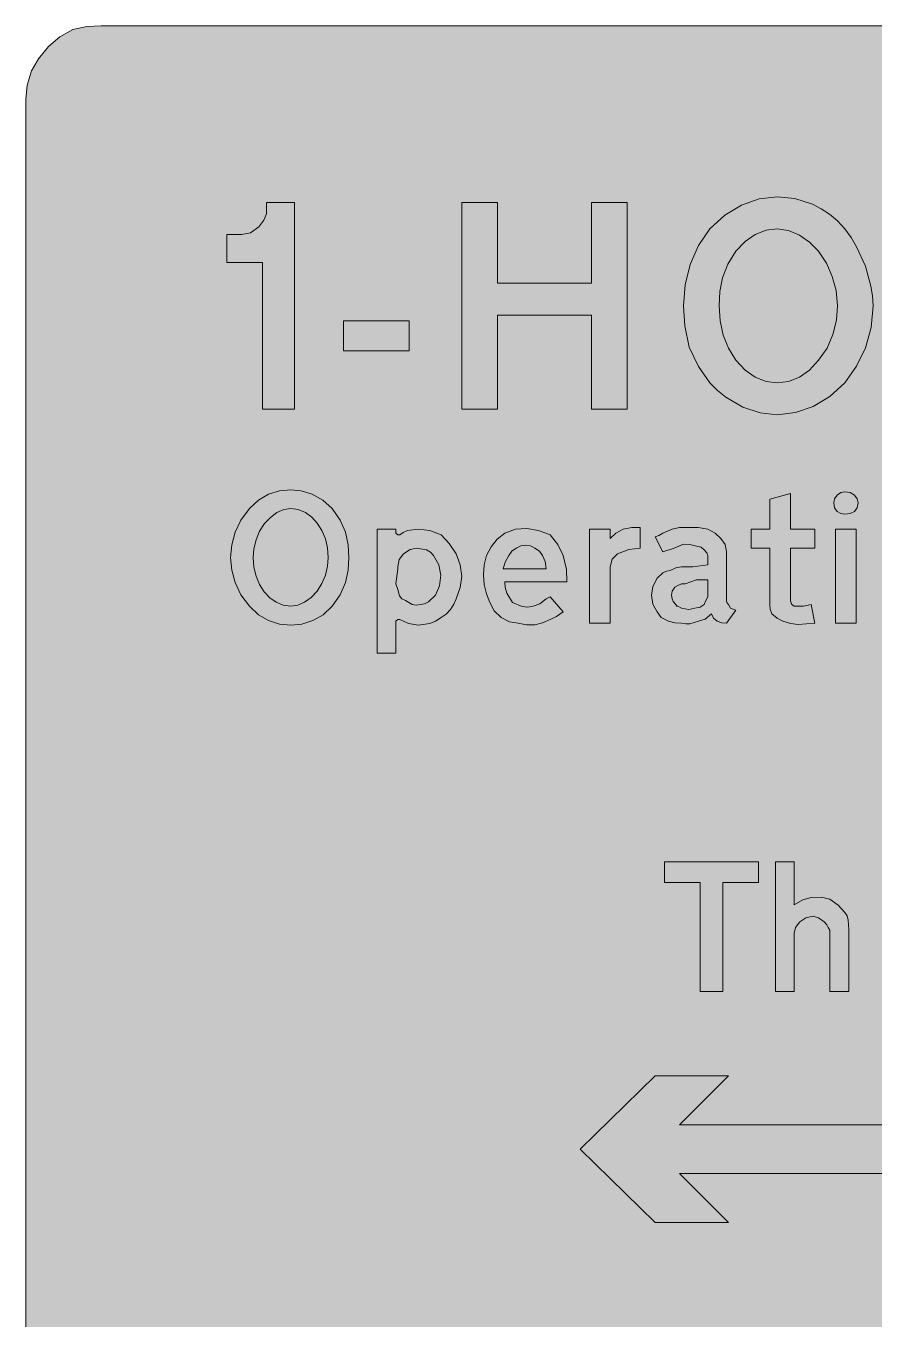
# Model space of a CAD drawing. Header units: metres. Extents: x 10 to 559, y 12 to 260.
# Drawn here: x 10.3 to 91.5, y 136 to 259.9 of the extents above; entities that cross this region are included whole.
import ezdxf

# ---------------------------------------------------------------- set-up
doc = ezdxf.new("R2010")
doc.units = ezdxf.units.M
for name, color, linetype, true_color in [('FILL_FIREBRICK_C36B00', 7, 'Continuous', 0xc36b00), ('FILL_WHITE_FFFFFF', 7, 'Continuous', 0xffffff), ('STROKE_WHITE_FFFFFF', 7, 'Continuous', 0xffffff)]:
    doc.layers.add(name, color=color, linetype=linetype, true_color=true_color)

msp = doc.modelspace()

# ---------------------------------------------------------------- hatches: boundary and pattern name
at = {"layer": 'FILL_FIREBRICK_C36B00', "true_color": 0xc36b00}
h = msp.add_hatch(color=7, dxfattribs=at)
h.dxf.hatch_style = 1
h.paths.add_polyline_path([(553.76, 259.79), (555.08, 259.4), (556.32, 258.78), (557.46, 257.94), (558.3, 256.8), (558.92, 255.55), (559.31, 254.24), (559.44, 252.9), (559.44, 19.08), (559.31, 17.73), (558.9, 16.38), (558.25, 15.14), (557.46, 14.04), (556.29, 13.12), (555.01, 12.51), (553.69, 12.17), (552.42, 12.06), (17.46, 12.06), (16.12, 12.17), (14.81, 12.51), (13.56, 13.12), (12.42, 14.04), (11.48, 15.18), (10.8, 16.42), (10.4, 17.74), (10.26, 19.08), (10.26, 252.9), (10.4, 254.25), (10.8, 255.6), (11.48, 256.77), (12.42, 257.94), (13.52, 258.88), (14.76, 259.56), (16.11, 259.87), (17.46, 259.92), (552.42, 259.92), (553.76, 259.79)])
at = {"layer": 'FILL_WHITE_FFFFFF', "true_color": 0xffffff}
h = msp.add_hatch(color=7, dxfattribs=at)
h.dxf.hatch_style = 1
h.paths.add_polyline_path([(32.94, 223.2), (32.94, 237.24), (29.52, 237.24), (29.52, 239.94), (30.96, 239.94), (31.77, 240.1), (32.58, 240.66), (33.07, 241.29), (33.3, 241.92), (33.3, 243), (36, 243), (36, 223.2), (32.94, 223.2)])
h = msp.add_hatch(color=7, dxfattribs=at)
h.dxf.hatch_style = 1
h.paths.add_polyline_path([(64.44, 232.2), (55.44, 232.2), (55.44, 223.2), (52.02, 223.2), (52.02, 243), (55.44, 243), (55.44, 235.26), (64.44, 235.26), (64.44, 243), (67.86, 243), (67.86, 223.2), (64.44, 223.2), (64.44, 232.2)])
h = msp.add_hatch(color=7, dxfattribs=at)
h.dxf.hatch_style = 1
h.paths.add_polyline_path([(85.63, 242.82), (86.47, 242.4), (87.27, 241.87), (88.03, 241.23), (88.74, 240.48), (89.35, 239.64), (89.86, 238.75), (90.72, 236.88), (91.21, 234.99), (91.38, 234.04), (91.44, 233.1), (91.25, 231.01), (90.7, 229.07), (89.85, 227.3), (88.74, 225.72), (87.3, 224.41), (85.7, 223.45), (84.01, 222.86), (82.26, 222.66), (80.61, 222.83), (78.95, 223.38), (77.32, 224.33), (76.54, 224.97), (75.78, 225.72), (74.72, 227.29), (73.8, 229.14), (73.39, 231.19), (73.26, 233.1), (73.43, 235.11), (73.91, 237.06), (74.7, 238.87), (75.78, 240.48), (77.22, 241.79), (78.82, 242.75), (80.51, 243.34), (82.26, 243.54), (83.93, 243.37), (85.63, 242.82)])
h.paths.add_polyline_path([(80.14, 239.94), (79.17, 239.26), (78.3, 238.32), (77.52, 237.07), (77.02, 235.78), (76.76, 234.45), (76.68, 233.1), (76.78, 231.65), (77.08, 230.29), (77.59, 229.02), (78.3, 227.88), (79.17, 226.93), (80.14, 226.26), (81.19, 225.85), (82.26, 225.72), (83.33, 225.85), (84.37, 226.26), (85.35, 226.93), (86.22, 227.88), (87.03, 229.05), (87.59, 230.35), (87.92, 231.73), (88.02, 233.1), (87.89, 234.55), (87.52, 235.91), (86.96, 237.18), (86.22, 238.32), (85.35, 239.19), (84.37, 239.87), (83.33, 240.32), (82.26, 240.48), (81.19, 240.34), (80.14, 239.94)], flags=16)
h = msp.add_hatch(color=7, dxfattribs=at)
h.dxf.hatch_style = 1
h.paths.add_polyline_path([(46.98, 231.66), (46.98, 228.78), (40.68, 228.78), (40.68, 231.66), (46.98, 231.66)])
h = msp.add_hatch(color=7, dxfattribs=at)
h.dxf.hatch_style = 1
h.paths.add_polyline_path([(37.69, 215.03), (38.7, 214.47), (39.6, 213.66), (40.38, 212.55), (40.88, 211.39), (41.14, 210.19), (41.22, 208.98), (41.14, 207.77), (40.88, 206.57), (40.38, 205.41), (39.6, 204.3), (38.73, 203.49), (37.75, 202.93), (36.71, 202.6), (35.64, 202.5), (34.57, 202.6), (33.52, 202.93), (32.55, 203.49), (31.68, 204.3), (30.87, 205.41), (30.31, 206.57), (29.98, 207.77), (29.88, 208.98), (29.98, 210.19), (30.31, 211.39), (30.87, 212.55), (31.68, 213.66), (32.55, 214.47), (33.52, 215.03), (34.57, 215.36), (35.64, 215.46), (36.64, 215.36), (37.69, 215.03)])
h.paths.add_polyline_path([(34.31, 213.28), (33.69, 212.82), (33.12, 212.22), (32.65, 211.49), (32.31, 210.67), (32.11, 209.82), (32.04, 208.98), (32.11, 208.06), (32.32, 207.19), (32.66, 206.39), (33.1, 205.69), (33.63, 205.12), (34.24, 204.68), (34.92, 204.4), (35.64, 204.3), (36.31, 204.4), (36.97, 204.68), (37.59, 205.14), (38.16, 205.74), (38.63, 206.47), (38.97, 207.29), (39.17, 208.14), (39.24, 208.98), (39.17, 209.9), (38.96, 210.77), (38.62, 211.57), (38.18, 212.26), (37.65, 212.84), (37.04, 213.28), (36.36, 213.56), (35.64, 213.66), (34.97, 213.56), (34.31, 213.28)], flags=16)
h = msp.add_hatch(color=7, dxfattribs=at)
h.dxf.hatch_style = 1
h.paths.add_polyline_path([(83.63, 204.5), (83.88, 204.3), (84.78, 204.3), (85.5, 204.48), (85.86, 202.68), (84.26, 202.57), (83.51, 202.65), (82.8, 202.86), (82.26, 203.15), (81.72, 203.58), (81.56, 204.03), (81.54, 204.48), (81.54, 209.88), (79.74, 209.88), (79.74, 211.68), (81.54, 211.68), (81.54, 214.56), (83.52, 215.1), (83.52, 211.68), (85.86, 211.68), (85.86, 209.88), (83.52, 209.88), (83.52, 204.84), (83.63, 204.5)])
h = msp.add_hatch(color=7, dxfattribs=at)
h.dxf.hatch_style = 1
h.paths.add_polyline_path([(89.9, 213.73), (89.64, 213.39), (89.24, 213.19), (88.74, 213.12), (88.34, 213.19), (88, 213.39), (87.75, 213.73), (87.66, 214.2), (87.75, 214.6), (88, 214.94), (88.34, 215.19), (88.74, 215.28), (89.24, 215.19), (89.64, 214.94), (89.9, 214.6), (90, 214.2), (89.9, 213.73)])
h = msp.add_hatch(color=7, dxfattribs=at)
h.dxf.hatch_style = 1
h.paths.add_polyline_path([(47.88, 211.68), (48.96, 211.55), (50.04, 211.14), (50.83, 210.31), (51.48, 209.34), (51.88, 208.26), (52.02, 207.18), (51.88, 206.1), (51.48, 205.02), (51.28, 204.49), (50.96, 203.99), (50.54, 203.55), (50.04, 203.22), (49.5, 202.88), (48.96, 202.66), (47.88, 202.5), (46.91, 202.64), (46.08, 203.04), (45.9, 203.04), (45.72, 202.86), (45.72, 199.8), (43.92, 199.8), (43.92, 211.68), (45.72, 211.68), (45.72, 211.32), (45.9, 211.14), (46.01, 211.14), (46.08, 211.14), (46.41, 211.38), (46.84, 211.55), (47.88, 211.68)])
h.paths.add_polyline_path([(45.9, 208.08), (45.9, 207.9), (45.72, 206.46), (45.9, 205.92), (46.06, 205.31), (46.28, 205.03), (46.62, 204.84), (47.27, 204.46), (47.66, 204.41), (48.06, 204.48), (48.46, 204.54), (48.85, 204.73), (49.5, 205.38), (49.9, 206.27), (50.02, 207.27), (49.83, 208.27), (49.32, 209.16), (49.02, 209.5), (48.64, 209.72), (47.7, 209.88), (47.07, 209.75), (46.44, 209.34), (46.03, 208.78), (45.9, 208.08)], flags=16)
h = msp.add_hatch(color=7, dxfattribs=at)
h.dxf.hatch_style = 1
h.paths.add_polyline_path([(55.8, 203.22), (55.12, 203.87), (54.72, 204.66), (54.38, 205.5), (54.18, 206.39), (54.11, 207.32), (54.18, 208.26), (54.41, 209.17), (54.83, 209.99), (55.42, 210.72), (56.16, 211.32), (57.16, 211.7), (58.25, 211.77), (59.37, 211.57), (60.48, 211.14), (61.24, 210.22), (61.74, 209.16), (62.05, 207.83), (62.1, 206.64), (56.16, 206.64), (56.18, 206.1), (56.34, 205.56), (56.88, 204.66), (57.8, 204.28), (58.32, 204.23), (58.86, 204.3), (59.49, 204.53), (60.12, 205.02), (60.48, 205.2), (61.74, 203.76), (61.11, 203.33), (60.48, 203.04), (59.77, 202.71), (59.02, 202.52), (58.23, 202.51), (57.42, 202.68), (56.61, 202.82), (55.8, 203.22)])
h.paths.add_polyline_path([(60.01, 208.6), (59.76, 209.16), (59.47, 209.59), (59.04, 209.88), (58.61, 210.08), (58.14, 210.15), (57.67, 210.08), (57.24, 209.88), (56.81, 209.59), (56.52, 209.16), (56.18, 208.53), (55.98, 207.9), (60.12, 207.9), (60.01, 208.6)], flags=16)
h = msp.add_hatch(color=7, dxfattribs=at)
h.dxf.hatch_style = 1
h.paths.add_polyline_path([(66.8, 211.3), (67.5, 211.68), (68.31, 211.84), (69.12, 211.86), (69.12, 209.88), (68.04, 209.75), (66.96, 209.34), (66.42, 208.8), (66.24, 208.08), (66.24, 202.68), (64.26, 202.68), (64.26, 211.68), (66.24, 211.68), (66.24, 210.78), (66.8, 211.3)])
h = msp.add_hatch(color=7, dxfattribs=at)
h.dxf.hatch_style = 1
h.paths.add_polyline_path([(71.28, 211.32), (72.18, 211.68), (72.9, 211.84), (73.62, 211.86), (74.68, 211.84), (75.6, 211.68), (76.3, 211.3), (76.86, 210.78), (77.26, 210.22), (77.4, 209.52), (77.4, 207.72), (77.4, 204.84), (77.42, 204.66), (77.58, 204.48), (77.76, 204.12), (78.3, 203.94), (77.4, 202.68), (76.95, 202.7), (76.5, 202.86), (76.16, 203.15), (75.96, 203.58), (75.33, 203.08), (74.7, 202.86), (73.89, 202.63), (73.48, 202.61), (73.08, 202.68), (72.45, 202.7), (71.82, 202.86), (71.14, 203.24), (70.74, 203.76), (70.33, 204.5), (70.2, 205.38), (70.33, 206.19), (70.74, 207), (71.3, 207.49), (71.63, 207.66), (72, 207.72), (72.54, 207.97), (73.08, 208.08), (74.16, 208.08), (75.6, 208.26), (75.6, 208.8), (75.6, 209.16), (75.49, 209.43), (75.24, 209.7), (74.95, 209.95), (74.52, 210.06), (73.89, 210.22), (73.26, 210.24), (72.36, 209.88), (71.28, 209.52), (70.56, 210.96), (70.92, 211.07), (71.28, 211.32)])
h.paths.add_polyline_path([(74.34, 204.12), (74.86, 204.23), (75.24, 204.48), (75.42, 204.84), (75.6, 205.2), (75.6, 206.82), (74.52, 206.82), (73.44, 206.46), (73.08, 206.44), (72.72, 206.28), (72.45, 206.14), (72.18, 205.74), (72.11, 205.38), (72.18, 205.02), (72.29, 204.75), (72.54, 204.48), (72.63, 204.32), (72.72, 204.3), (73.08, 204.12), (73.78, 203.98), (74.34, 204.12)], flags=16)
h = msp.add_hatch(color=7, dxfattribs=at)
h.dxf.hatch_style = 1
h.paths.add_polyline_path([(89.82, 211.68), (89.82, 202.68), (87.84, 202.68), (87.84, 211.68), (89.82, 211.68)])
h = msp.add_hatch(color=7, dxfattribs=at)
h.dxf.hatch_style = 1
h.paths.add_polyline_path([(80.46, 177.84), (77.04, 177.84), (77.04, 167.4), (74.88, 167.4), (74.88, 177.84), (71.46, 177.84), (71.46, 179.82), (80.46, 179.82), (80.46, 177.84)])
h = msp.add_hatch(color=7, dxfattribs=at)
h.dxf.hatch_style = 1
h.paths.add_polyline_path([(87.28, 173.25), (87.12, 173.52), (87.01, 173.79), (86.76, 174.06), (86.22, 174.46), (85.68, 174.6), (84.98, 174.46), (84.42, 174.06), (84.01, 173.52), (83.88, 172.98), (83.88, 167.4), (82.08, 167.4), (82.08, 179.82), (83.88, 179.82), (83.88, 175.68), (84.69, 176.17), (85.5, 176.4), (86.47, 176.44), (87.3, 176.22), (88.09, 175.66), (88.74, 174.96), (88.95, 174.63), (89.05, 174.22), (89.1, 173.34), (89.1, 167.4), (87.3, 167.4), (87.3, 172.98), (87.28, 173.25)])
h = msp.add_hatch(color=7, dxfattribs=at)
h.dxf.hatch_style = 1
h.paths.add_polyline_path([(506.34, 154.62), (506.34, 149.94), (72.9, 149.94), (77.58, 145.26), (70.56, 145.26), (63.36, 152.28), (70.56, 159.3), (77.58, 159.3), (72.9, 154.62), (506.34, 154.62)])

# ---------------------------------------------------------------- linework, layer by layer
at = {"layer": 'FILL_FIREBRICK_C36B00', "lineweight": 0, "true_color": 0xc36b00}
msp.add_lwpolyline([(552.42, 12.06), (17.46, 12.06), (16.12, 12.17), (14.81, 12.51), (13.56, 13.12), (12.42, 14.04), (11.48, 15.18), (10.8, 16.42), (10.4, 17.74), (10.26, 19.08), (10.26, 252.9), (10.4, 254.25), (10.8, 255.6), (11.48, 256.77), (12.42, 257.94), (13.52, 258.88), (14.76, 259.56), (16.11, 259.87), (17.46, 259.92), (552.42, 259.92)], dxfattribs=at)
at = {"layer": 'FILL_WHITE_FFFFFF', "lineweight": 0, "true_color": 0xffffff}
for points in [[(32.94, 223.2), (32.94, 237.24), (29.52, 237.24), (29.52, 239.94), (30.96, 239.94), (31.77, 240.1), (32.58, 240.66), (33.07, 241.29), (33.3, 241.92), (33.3, 243), (36, 243), (36, 223.2)], [(64.44, 232.2), (55.44, 232.2), (55.44, 223.2), (52.02, 223.2), (52.02, 243), (55.44, 243), (55.44, 235.26), (64.44, 235.26), (64.44, 243), (67.86, 243), (67.86, 223.2), (64.44, 223.2)], [(85.63, 242.82), (86.47, 242.4), (87.27, 241.87), (88.03, 241.23), (88.74, 240.48), (89.35, 239.64), (89.86, 238.75), (90.72, 236.88), (91.21, 234.99), (91.38, 234.04), (91.44, 233.1), (91.25, 231.01), (90.7, 229.07), (89.85, 227.3), (88.74, 225.72), (87.3, 224.41), (85.7, 223.45), (84.01, 222.86), (82.26, 222.66), (80.61, 222.83), (78.95, 223.38), (77.32, 224.33), (76.54, 224.97), (75.78, 225.72), (74.72, 227.29), (73.8, 229.14), (73.39, 231.19), (73.26, 233.1), (73.43, 235.11), (73.91, 237.06), (74.7, 238.87), (75.78, 240.48), (77.22, 241.79), (78.82, 242.75), (80.51, 243.34), (82.26, 243.54), (83.93, 243.37)], [(80.14, 239.94), (79.17, 239.26), (78.3, 238.32), (77.52, 237.07), (77.02, 235.78), (76.76, 234.45), (76.68, 233.1), (76.78, 231.65), (77.08, 230.29), (77.59, 229.02), (78.3, 227.88), (79.17, 226.93), (80.14, 226.26), (81.19, 225.85), (82.26, 225.72), (83.33, 225.85), (84.37, 226.26), (85.35, 226.93), (86.22, 227.88), (87.03, 229.05), (87.59, 230.35), (87.92, 231.73), (88.02, 233.1), (87.89, 234.55), (87.52, 235.91), (86.96, 237.18), (86.22, 238.32), (85.35, 239.19), (84.37, 239.87), (83.33, 240.32), (82.26, 240.48), (81.19, 240.34)], [(46.98, 231.66), (46.98, 228.78), (40.68, 228.78), (40.68, 231.66)], [(37.69, 215.03), (38.7, 214.47), (39.6, 213.66), (40.38, 212.55), (40.88, 211.39), (41.14, 210.19), (41.22, 208.98), (41.14, 207.77), (40.88, 206.57), (40.38, 205.41), (39.6, 204.3), (38.73, 203.49), (37.75, 202.93), (36.71, 202.6), (35.64, 202.5), (34.57, 202.6), (33.52, 202.93), (32.55, 203.49), (31.68, 204.3), (30.87, 205.41), (30.31, 206.57), (29.98, 207.77), (29.88, 208.98), (29.98, 210.19), (30.31, 211.39), (30.87, 212.55), (31.68, 213.66), (32.55, 214.47), (33.52, 215.03), (34.57, 215.36), (35.64, 215.46), (36.64, 215.36)], [(83.63, 204.5), (83.88, 204.3), (84.78, 204.3), (85.5, 204.48), (85.86, 202.68), (84.26, 202.57), (83.51, 202.65), (82.8, 202.86), (82.26, 203.15), (81.72, 203.58), (81.56, 204.03), (81.54, 204.48), (81.54, 209.88), (79.74, 209.88), (79.74, 211.68), (81.54, 211.68), (81.54, 214.56), (83.52, 215.1), (83.52, 211.68), (85.86, 211.68), (85.86, 209.88), (83.52, 209.88), (83.52, 204.84)], [(89.9, 213.73), (89.64, 213.39), (89.24, 213.19), (88.74, 213.12), (88.34, 213.19), (88, 213.39), (87.75, 213.73), (87.66, 214.2), (87.75, 214.6), (88, 214.94), (88.34, 215.19), (88.74, 215.28), (89.24, 215.19), (89.64, 214.94), (89.9, 214.6), (90, 214.2)], [(34.31, 213.28), (33.69, 212.82), (33.12, 212.22), (32.65, 211.49), (32.31, 210.67), (32.11, 209.82), (32.04, 208.98), (32.11, 208.06), (32.32, 207.19), (32.66, 206.39), (33.1, 205.69), (33.63, 205.12), (34.24, 204.68), (34.92, 204.4), (35.64, 204.3), (36.31, 204.4), (36.97, 204.68), (37.59, 205.14), (38.16, 205.74), (38.63, 206.47), (38.97, 207.29), (39.17, 208.14), (39.24, 208.98), (39.17, 209.9), (38.96, 210.77), (38.62, 211.57), (38.18, 212.26), (37.65, 212.84), (37.04, 213.28), (36.36, 213.56), (35.64, 213.66), (34.97, 213.56)], [(47.88, 211.68), (48.96, 211.55), (50.04, 211.14), (50.83, 210.31), (51.48, 209.34), (51.88, 208.26), (52.02, 207.18), (51.88, 206.1), (51.48, 205.02), (51.28, 204.49), (50.96, 203.99), (50.54, 203.55), (50.04, 203.22), (49.5, 202.88), (48.96, 202.66), (47.88, 202.5), (46.91, 202.64), (46.08, 203.04), (45.9, 203.04), (45.72, 202.86), (45.72, 199.8), (43.92, 199.8), (43.92, 211.68), (45.72, 211.68), (45.72, 211.32), (45.9, 211.14), (46.01, 211.14), (46.08, 211.14), (46.41, 211.38), (46.84, 211.55)], [(55.8, 203.22), (55.12, 203.87), (54.72, 204.66), (54.38, 205.5), (54.18, 206.39), (54.11, 207.32), (54.18, 208.26), (54.41, 209.17), (54.83, 209.99), (55.42, 210.72), (56.16, 211.32), (57.16, 211.7), (58.25, 211.77), (59.37, 211.57), (60.48, 211.14), (61.24, 210.22), (61.74, 209.16), (62.05, 207.83), (62.1, 206.64), (56.16, 206.64), (56.18, 206.1), (56.34, 205.56), (56.88, 204.66), (57.8, 204.28), (58.32, 204.23), (58.86, 204.3), (59.49, 204.53), (60.12, 205.02), (60.48, 205.2), (61.74, 203.76), (61.11, 203.33), (60.48, 203.04), (59.77, 202.71), (59.02, 202.52), (58.23, 202.51), (57.42, 202.68), (56.61, 202.82)], [(66.8, 211.3), (67.5, 211.68), (68.31, 211.84), (69.12, 211.86), (69.12, 209.88), (68.04, 209.75), (66.96, 209.34), (66.42, 208.8), (66.24, 208.08), (66.24, 202.68), (64.26, 202.68), (64.26, 211.68), (66.24, 211.68), (66.24, 210.78)], [(71.28, 211.32), (72.18, 211.68), (72.9, 211.84), (73.62, 211.86), (74.68, 211.84), (75.6, 211.68), (76.3, 211.3), (76.86, 210.78), (77.26, 210.22), (77.4, 209.52), (77.4, 207.72), (77.4, 204.84), (77.42, 204.66), (77.58, 204.48), (77.76, 204.12), (78.3, 203.94), (77.4, 202.68), (76.95, 202.7), (76.5, 202.86), (76.16, 203.15), (75.96, 203.58), (75.33, 203.08), (74.7, 202.86), (73.89, 202.63), (73.48, 202.61), (73.08, 202.68), (72.45, 202.7), (71.82, 202.86), (71.14, 203.24), (70.74, 203.76), (70.33, 204.5), (70.2, 205.38), (70.33, 206.19), (70.74, 207), (71.3, 207.49), (71.63, 207.66), (72, 207.72), (72.54, 207.97), (73.08, 208.08), (74.16, 208.08), (75.6, 208.26), (75.6, 208.8), (75.6, 209.16), (75.49, 209.43), (75.24, 209.7), (74.95, 209.95), (74.52, 210.06), (73.89, 210.22), (73.26, 210.24), (72.36, 209.88), (71.28, 209.52), (70.56, 210.96), (70.92, 211.07)], [(89.82, 211.68), (89.82, 202.68), (87.84, 202.68), (87.84, 211.68)], [(45.9, 208.08), (45.9, 207.9), (45.72, 206.46), (45.9, 205.92), (46.06, 205.31), (46.28, 205.03), (46.62, 204.84), (47.27, 204.46), (47.66, 204.41), (48.06, 204.48), (48.46, 204.54), (48.85, 204.73), (49.5, 205.38), (49.9, 206.27), (50.02, 207.27), (49.83, 208.27), (49.32, 209.16), (49.02, 209.5), (48.64, 209.72), (47.7, 209.88), (47.07, 209.75), (46.44, 209.34), (46.03, 208.78)], [(60.01, 208.6), (59.76, 209.16), (59.47, 209.59), (59.04, 209.88), (58.61, 210.08), (58.14, 210.15), (57.67, 210.08), (57.24, 209.88), (56.81, 209.59), (56.52, 209.16), (56.18, 208.53), (55.98, 207.9), (60.12, 207.9)], [(74.34, 204.12), (74.86, 204.23), (75.24, 204.48), (75.42, 204.84), (75.6, 205.2), (75.6, 206.82), (74.52, 206.82), (73.44, 206.46), (73.08, 206.44), (72.72, 206.28), (72.45, 206.14), (72.18, 205.74), (72.11, 205.38), (72.18, 205.02), (72.29, 204.75), (72.54, 204.48), (72.63, 204.32), (72.72, 204.3), (73.08, 204.12), (73.78, 203.98)], [(80.46, 177.84), (77.04, 177.84), (77.04, 167.4), (74.88, 167.4), (74.88, 177.84), (71.46, 177.84), (71.46, 179.82), (80.46, 179.82)], [(87.28, 173.25), (87.12, 173.52), (87.01, 173.79), (86.76, 174.06), (86.22, 174.46), (85.68, 174.6), (84.98, 174.46), (84.42, 174.06), (84.01, 173.52), (83.88, 172.98), (83.88, 167.4), (82.08, 167.4), (82.08, 179.82), (83.88, 179.82), (83.88, 175.68), (84.69, 176.17), (85.5, 176.4), (86.47, 176.44), (87.3, 176.22), (88.09, 175.66), (88.74, 174.96), (88.95, 174.63), (89.05, 174.22), (89.1, 173.34), (89.1, 167.4), (87.3, 167.4), (87.3, 172.98)], [(506.34, 154.62), (506.34, 149.94), (72.9, 149.94), (77.58, 145.26), (70.56, 145.26), (63.36, 152.28), (70.56, 159.3), (77.58, 159.3), (72.9, 154.62)]]:
    msp.add_lwpolyline(points, close=True, dxfattribs=at)
at = {"layer": 'STROKE_WHITE_FFFFFF', "lineweight": 0, "true_color": 0xffffff}
for points in [[(67.86, 223.2), (64.44, 223.2), (67.86, 223.2)], [(45.72, 211.68), (45.72, 211.32)]]:
    msp.add_lwpolyline(points, dxfattribs=at)

doc.saveas('drawing.dxf')
